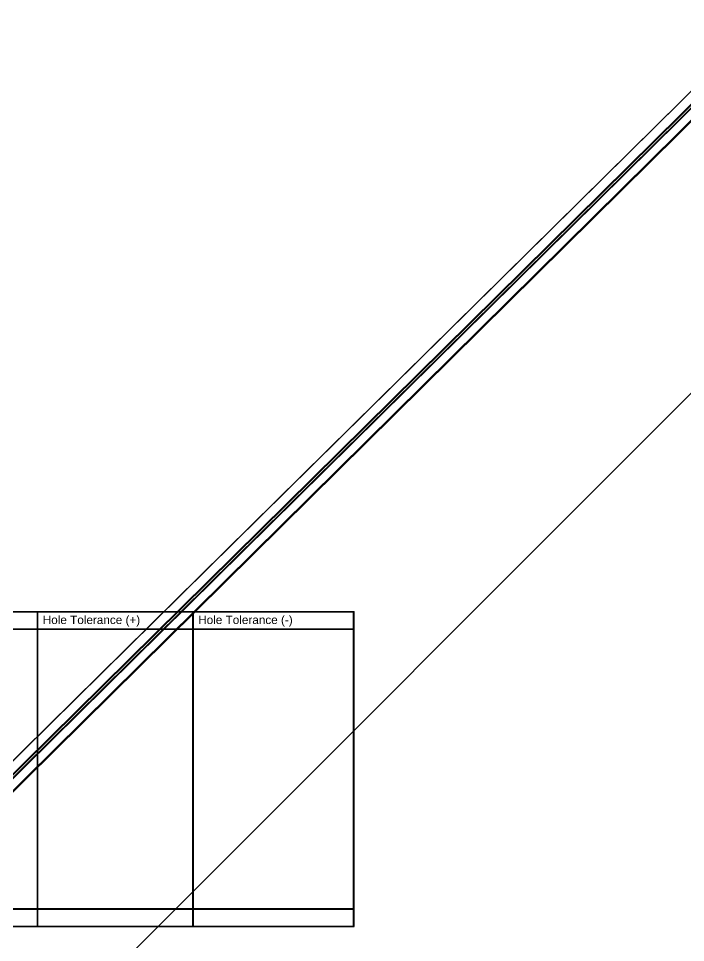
# Model space of a CAD drawing. Header units: inches. Extents: x 0 to 212, y 0 to 208.
# Drawn here: x 8.12 to 13.84, y 4.92 to 12.85 of the extents above; entities that cross this region are included whole.
import ezdxf

# ---------------------------------------------------------------- set-up
doc = ezdxf.new("R2010")
doc.units = ezdxf.units.IN
doc.header["$MEASUREMENT"] = 0
doc.layers.add('Drill Drawing', color=1, linetype='Continuous')
doc.layers.add('Top Solder', color=216, linetype='Continuous')
doc.styles.add('Arial', font='', dxfattribs={"height": 0.2})
doc.styles.get('Arial').set_extended_font_data('Arial')

# ---------------------------------------------------------------- blocks, each defined once
blk = doc.blocks.new('28_UFQFPN__4_4__11')
at = {"layer": 'Top Solder'}
for p in [(-0.0685, 0.0674), (-0.0625, -0.0507), (-0.0507, 0.0871), (-0.0507, -0.0625), (0.0615, -0.0625), (0.0674, 0.0871), (0.0871, 0.0674), (0.0871, -0.0507)]:
    blk.add_line(p, (207.6842, 205.1659), dxfattribs=at)
blk = doc.blocks.new('P____DI_3333_8_82')
at = {"layer": 'Top Solder'}
blk.add_line((0.004, 0.0488), (-204.7636, 204.757), dxfattribs=at)

msp = doc.modelspace()

# ---------------------------------------------------------------- linework, layer by layer
at = {"layer": 'Drill Drawing'}
for points in [[(-0.1281, 7.755, 0.015, 0.015, 0), (10.9928, 7.755, 0.015, 0.015, 0)], [(8.2806, 5.055, 0.015, 0.015, 0), (8.2806, 7.755, 0.015, 0.015, 0)], [(9.6142, 5.055, 0.015, 0.015, 0), (9.6142, 7.755, 0.015, 0.015, 0)], [(10.9928, 5.055, 0.015, 0.015, 0), (10.9928, 7.755, 0.015, 0.015, 0)], [(-0.1281, 7.605, 0.015, 0.015, 0), (10.9928, 7.605, 0.015, 0.015, 0)], [(-0.1281, 5.205, 0.015, 0.015, 0), (10.9928, 5.205, 0.015, 0.015, 0)], [(-0.1281, 5.055, 0.015, 0.015, 0), (10.9928, 5.055, 0.015, 0.015, 0)]]:
    msp.add_lwpolyline(points, format="xyseb", dxfattribs=at)
for points in [[(8.2769, 7.755, 0.0075, 0.0075, 1), (8.2844, 7.755, 0.0075, 0.0075, 1)], [(9.6105, 7.755, 0.0075, 0.0075, 1), (9.618, 7.755, 0.0075, 0.0075, 1)], [(10.9891, 7.755, 0.0075, 0.0075, 1), (10.9966, 7.755, 0.0075, 0.0075, 1)], [(10.9891, 7.755, 0.0075, 0.0075, 1), (10.9966, 7.755, 0.0075, 0.0075, 1)], [(10.9891, 7.605, 0.0075, 0.0075, 1), (10.9966, 7.605, 0.0075, 0.0075, 1)], [(10.9891, 5.205, 0.0075, 0.0075, 1), (10.9966, 5.205, 0.0075, 0.0075, 1)], [(8.2769, 5.055, 0.0075, 0.0075, 1), (8.2844, 5.055, 0.0075, 0.0075, 1)], [(9.6105, 5.055, 0.0075, 0.0075, 1), (9.618, 5.055, 0.0075, 0.0075, 1)], [(10.9891, 5.055, 0.0075, 0.0075, 1), (10.9966, 5.055, 0.0075, 0.0075, 1)], [(10.9891, 5.055, 0.0075, 0.0075, 1), (10.9966, 5.055, 0.0075, 0.0075, 1)]]:
    msp.add_lwpolyline(points, format="xyseb", close=True, dxfattribs=at)

# ---------------------------------------------------------------- block references
msp.add_blockref('28_UFQFPN__4_4__11', (4.4271, 2.7464))
at = {"rotation": 270}
msp.add_blockref('P____DI_3333_8_82', (7.3544, 3.1487), dxfattribs=at)

# ---------------------------------------------------------------- texts
at = {"layer": 'Drill Drawing', "style": 'Arial'}
for s, p in [('Hole Tolerance (+)', (8.3256, 7.65)), ('Hole Tolerance (-)', (9.6592, 7.65))]:
    msp.add_text(s, height=0.072, dxfattribs=at).set_placement(p)

doc.saveas('drawing.dxf')
